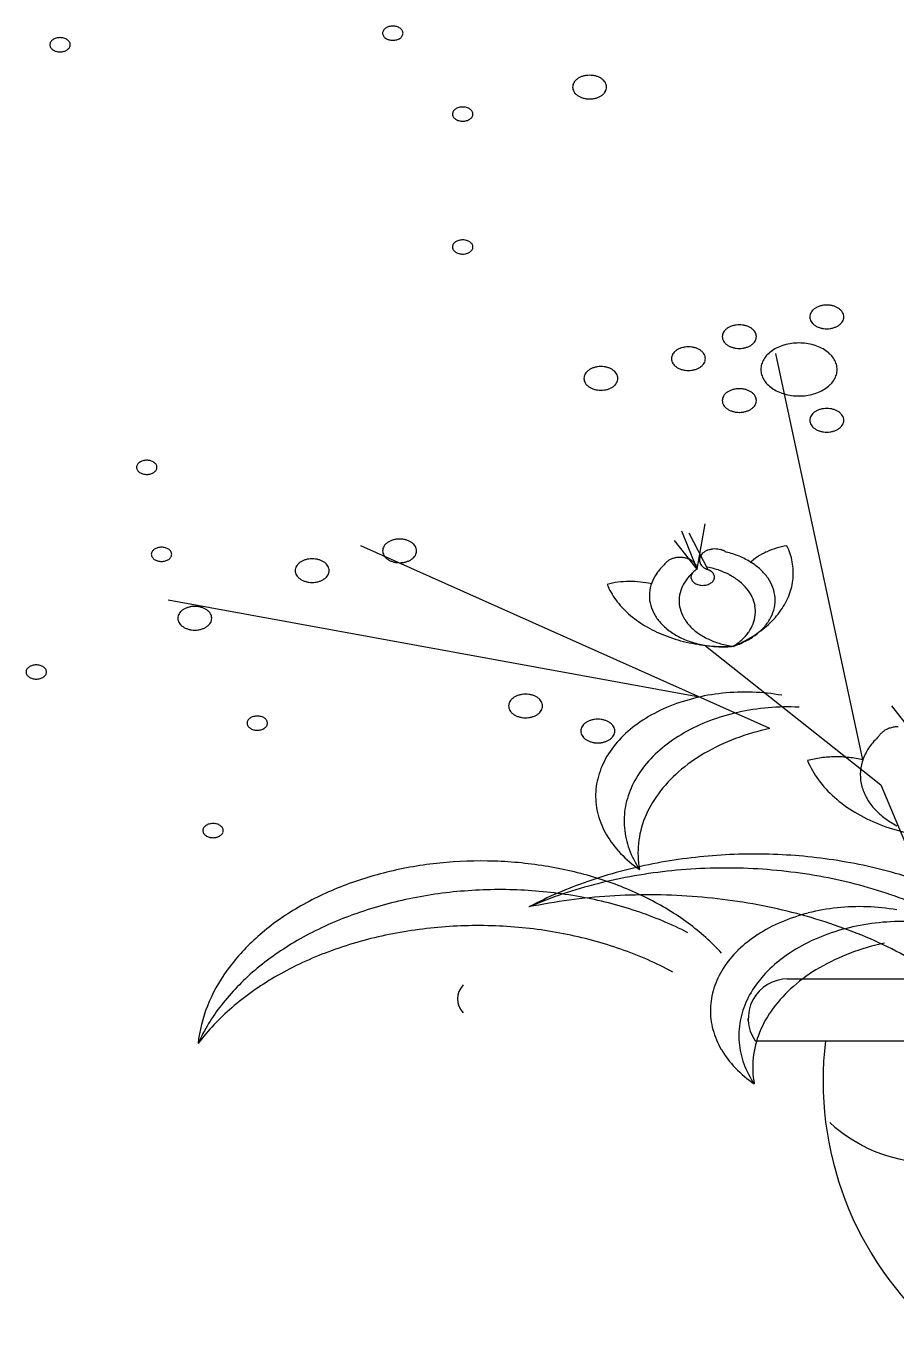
# Model space of a CAD drawing. Header units: millimetres. Extents: x 22565 to 38821, y 15578 to 26720.
# Drawn here: x 32566.2 to 32739.3, y 21757.3 to 22016.6 of the extents above; entities that cross this region are included whole.
import ezdxf

# ---------------------------------------------------------------- set-up
doc = ezdxf.new("R2010")
doc.units = ezdxf.units.MM

# ---------------------------------------------------------------- blocks, each defined once
blk = doc.blocks.new('A$C02A11870')
for p, q in [((166.26, 191.92), (148.99, 272.6)), ((133.32, 229.82), (134.94, 238.81)), ((133.32, 229.82), (130.3, 237.34)), ((135.51, 229.67), (131.76, 236.97)), ((147.8, 198.15), (66.51, 234.44)), ((133.32, 229.82), (128.84, 235.49)), ((133.78, 204.41), (28.26, 223.65)), ((134.97, 214.59), (169.86, 186.96)), ((177.61, 195.61), (172.01, 202.7)), ((169.86, 186.96), (186.49, 147.25)), ((151.24, 148.46), (363.21, 148.46)), ((143.49, 140.1), (143.49, 140.6)), ((144.85, 136.17), (369.71, 136.17))]:
    blk.add_line(p, q)
for centre, radius, start, end in [((72.39, 335.83), 1.67, 124.5741, 135.9006), ((72.6, 335.52), 2.05, 114.7365, 124.6225), ((72.76, 335.19), 2.43, 105.9423, 114.7864), ((72.85, 334.9), 2.72, 97.8043, 105.9874), ((72.87, 334.73), 2.89, 89.9804, 97.8451), ((72.87, 334.73), 2.89, 82.1549, 90.0196), ((72.9, 334.9), 2.72, 74.0126, 82.1957), ((72.98, 335.19), 2.43, 65.2136, 74.0577), ((73.14, 335.52), 2.05, 55.3775, 65.2635), ((73.36, 335.83), 1.67, 44.0994, 55.4259), ((5.83, 333.89), 1.12, 148.9878, 163.819), ((6.03, 333.77), 1.35, 135.8742, 148.9552), ((6.26, 333.54), 1.67, 124.5741, 135.9006), ((6.48, 333.23), 2.05, 114.7365, 124.6225), ((6.64, 332.89), 2.43, 105.9423, 114.7864), ((6.72, 332.6), 2.72, 97.8043, 105.9874), ((6.75, 332.44), 2.89, 89.9804, 97.8451), ((6.75, 332.44), 2.89, 82.1549, 90.0196), ((6.77, 332.6), 2.72, 74.0126, 82.1957), ((6.86, 332.89), 2.43, 65.2136, 74.0577), ((7.01, 333.23), 2.05, 55.3775, 65.2635), ((7.23, 333.54), 1.67, 44.0994, 55.4259), ((7.46, 333.77), 1.35, 31.0448, 44.1258), ((7.66, 333.89), 1.12, 16.181, 31.0122), ((71.84, 336.22), 0.998, 163.936, 179.9195), ((71.84, 336.22), 0.998, 180.0805, 196.064), ((71.96, 336.18), 1.12, 148.9878, 163.819), ((71.96, 336.25), 1.12, 196.181, 211.0122), ((72.15, 336.06), 1.35, 135.8742, 148.9552), ((72.15, 336.37), 1.35, 211.0448, 224.1258), ((72.39, 336.6), 1.67, 224.0994, 235.4259), ((72.6, 336.91), 2.05, 235.3775, 245.2635), ((72.76, 337.25), 2.43, 245.2136, 254.0577), ((72.85, 337.54), 2.72, 254.0126, 262.1957), ((72.87, 337.7), 2.89, 262.1549, 270.0196), ((72.87, 337.7), 2.89, 269.9804, 277.8451), ((72.9, 337.54), 2.72, 277.8043, 285.9874), ((72.98, 337.25), 2.43, 285.9423, 294.7864), ((73.14, 336.91), 2.05, 294.7365, 304.6225), ((73.36, 336.6), 1.67, 304.5741, 315.9006), ((73.59, 336.06), 1.35, 31.0448, 44.1258), ((73.59, 336.37), 1.35, 315.8742, 328.9552), ((73.79, 336.18), 1.12, 16.181, 31.0122), ((73.79, 336.25), 1.12, 328.9878, 343.819), ((73.9, 336.22), 0.998, 0.0805, 16.064), ((73.9, 336.22), 0.998, 343.936, 359.9195), ((5.72, 333.92), 0.998, 163.936, 179.9195), ((5.72, 333.92), 0.998, 180.0805, 196.064), ((5.83, 333.96), 1.12, 196.181, 211.0122), ((6.03, 334.08), 1.35, 211.0448, 224.1258), ((6.26, 334.31), 1.67, 224.0994, 235.4259), ((6.48, 334.62), 2.05, 235.3775, 245.2635), ((6.64, 334.95), 2.43, 245.2136, 254.0577), ((6.72, 335.24), 2.72, 254.0126, 262.1957), ((6.75, 335.41), 2.89, 262.1549, 270.0196), ((6.75, 335.41), 2.89, 269.9804, 277.8451), ((6.77, 335.24), 2.72, 277.8043, 285.9874), ((6.86, 334.95), 2.43, 285.9423, 294.7864), ((7.01, 334.62), 2.05, 294.7365, 304.6225), ((7.23, 334.31), 1.67, 304.5741, 315.9006), ((7.46, 334.08), 1.35, 315.8742, 328.9552), ((7.66, 333.96), 1.12, 328.9878, 343.819), ((7.78, 333.92), 0.998, 0.0805, 16.064), ((7.78, 333.92), 0.998, 343.936, 359.9195), ((110.78, 325.25), 2.25, 135.8742, 148.9552), ((111.17, 324.88), 2.79, 124.5741, 135.9006), ((111.53, 324.36), 3.42, 114.7365, 124.6225), ((111.79, 323.8), 4.04, 105.9423, 114.7864), ((111.93, 323.32), 4.54, 97.8043, 105.9874), ((111.97, 323.04), 4.82, 89.9804, 97.8451), ((111.98, 323.04), 4.82, 82.1549, 90.0196), ((112.02, 323.32), 4.54, 74.0126, 82.1957), ((112.16, 323.8), 4.04, 65.2136, 74.0577), ((112.42, 324.36), 3.42, 55.3775, 65.2635), ((112.78, 324.88), 2.79, 44.0994, 55.4259), ((113.17, 325.25), 2.25, 31.0448, 44.1258), ((110.26, 325.51), 1.66, 163.936, 179.9195), ((110.26, 325.52), 1.66, 180.0805, 196.064), ((110.45, 325.45), 1.86, 148.9878, 163.819), ((110.45, 325.58), 1.86, 196.181, 211.0122), ((110.78, 325.78), 2.25, 211.0448, 224.1258), ((111.17, 326.15), 2.79, 224.0994, 235.4259), ((112.78, 326.15), 2.79, 304.5741, 315.9006), ((113.17, 325.78), 2.25, 315.8742, 328.9552), ((113.5, 325.45), 1.86, 16.181, 31.0122), ((113.5, 325.58), 1.86, 328.9878, 343.819), ((113.69, 325.51), 1.66, 0.0805, 16.064), ((113.69, 325.52), 1.66, 343.936, 359.9195), ((86.73, 318.84), 2.72, 97.8043, 105.9874), ((86.75, 318.67), 2.89, 89.9804, 97.8451), ((86.75, 318.67), 2.89, 82.1549, 90.0196), ((86.78, 318.84), 2.72, 74.0126, 82.1957), ((111.53, 326.67), 3.42, 235.3775, 245.2635), ((111.79, 327.23), 4.04, 245.2136, 254.0577), ((111.93, 327.71), 4.54, 254.0126, 262.1957), ((111.97, 327.99), 4.82, 262.1549, 270.0196), ((111.98, 327.99), 4.82, 269.9804, 277.8451), ((112.02, 327.71), 4.54, 277.8043, 285.9874), ((112.16, 327.23), 4.04, 285.9423, 294.7864), ((112.42, 326.67), 3.42, 294.7365, 304.6225), ((85.72, 320.15), 0.998, 163.936, 179.9195), ((85.72, 320.16), 0.998, 180.0805, 196.064), ((85.84, 320.12), 1.12, 148.9878, 163.819), ((85.84, 320.19), 1.12, 196.181, 211.0122), ((86.03, 320), 1.35, 135.8742, 148.9552), ((86.03, 320.31), 1.35, 211.0448, 224.1258), ((86.27, 319.77), 1.67, 124.5741, 135.9006), ((86.27, 320.54), 1.67, 224.0994, 235.4259), ((86.48, 319.46), 2.05, 114.7365, 124.6225), ((86.48, 320.85), 2.05, 235.3775, 245.2635), ((86.64, 319.12), 2.43, 105.9423, 114.7864), ((86.64, 321.19), 2.43, 245.2136, 254.0577), ((86.86, 319.12), 2.43, 65.2136, 74.0577), ((86.86, 321.19), 2.43, 285.9423, 294.7864), ((87.02, 319.46), 2.05, 55.3775, 65.2635), ((87.02, 320.85), 2.05, 294.7365, 304.6225), ((87.24, 319.77), 1.67, 44.0994, 55.4259), ((87.24, 320.54), 1.67, 304.5741, 315.9006), ((87.47, 320), 1.35, 31.0448, 44.1258), ((87.47, 320.31), 1.35, 315.8742, 328.9552), ((87.67, 320.12), 1.12, 16.181, 31.0122), ((87.67, 320.19), 1.12, 328.9878, 343.819), ((87.78, 320.15), 0.998, 0.0805, 16.064), ((87.78, 320.16), 0.998, 343.936, 359.9195), ((86.73, 321.47), 2.72, 254.0126, 262.1957), ((86.75, 321.64), 2.89, 262.1549, 270.0196), ((86.75, 321.64), 2.89, 269.9804, 277.8451), ((86.78, 321.47), 2.72, 277.8043, 285.9874), ((85.72, 293.77), 0.998, 163.936, 179.9195), ((85.72, 293.77), 0.998, 180.0805, 196.064), ((85.84, 293.73), 1.12, 148.9878, 163.819), ((85.84, 293.81), 1.12, 196.181, 211.0122), ((86.03, 293.61), 1.35, 135.8742, 148.9552), ((86.03, 293.93), 1.35, 211.0448, 224.1258), ((86.27, 293.39), 1.67, 124.5741, 135.9006), ((86.27, 294.15), 1.67, 224.0994, 235.4259), ((86.48, 293.08), 2.05, 114.7365, 124.6225), ((86.64, 292.74), 2.43, 105.9423, 114.7864), ((86.73, 292.45), 2.72, 97.8043, 105.9874), ((86.75, 292.29), 2.89, 89.9804, 97.8451), ((86.75, 292.29), 2.89, 82.1549, 90.0196), ((86.78, 292.45), 2.72, 74.0126, 82.1957), ((86.86, 292.74), 2.43, 65.2136, 74.0577), ((87.02, 293.08), 2.05, 55.3775, 65.2635), ((87.24, 293.39), 1.67, 44.0994, 55.4259), ((87.24, 294.15), 1.67, 304.5741, 315.9006), ((87.47, 293.61), 1.35, 31.0448, 44.1258), ((87.47, 293.93), 1.35, 315.8742, 328.9552), ((87.67, 293.73), 1.12, 16.181, 31.0122), ((87.67, 293.81), 1.12, 328.9878, 343.819), ((87.78, 293.77), 0.998, 0.0805, 16.064), ((87.78, 293.77), 0.998, 343.936, 359.9195), ((86.48, 294.46), 2.05, 235.3775, 245.2635), ((86.64, 294.8), 2.43, 245.2136, 254.0577), ((86.73, 295.09), 2.72, 254.0126, 262.1957), ((86.75, 295.25), 2.89, 262.1549, 270.0196), ((86.75, 295.25), 2.89, 269.9804, 277.8451), ((86.78, 295.09), 2.72, 277.8043, 285.9874), ((86.86, 294.8), 2.43, 285.9423, 294.7864), ((87.02, 294.46), 2.05, 294.7365, 304.6225), ((157.38, 279.89), 1.66, 163.936, 179.9195), ((157.57, 279.83), 1.86, 148.9878, 163.819), ((157.9, 279.63), 2.25, 135.8742, 148.9552), ((158.29, 279.25), 2.79, 124.5741, 135.9006), ((158.65, 278.73), 3.42, 114.7365, 124.6225), ((158.91, 278.17), 4.04, 105.9423, 114.7864), ((159.05, 277.69), 4.54, 97.8043, 105.9874), ((159.09, 277.42), 4.82, 89.9804, 97.8451), ((159.1, 277.42), 4.82, 82.1549, 90.0196), ((159.14, 277.69), 4.54, 74.0126, 82.1957), ((159.28, 278.17), 4.04, 65.2136, 74.0577), ((159.54, 278.73), 3.42, 55.3775, 65.2635), ((159.9, 279.25), 2.79, 44.0994, 55.4259), ((160.29, 279.63), 2.25, 31.0448, 44.1258), ((160.62, 279.83), 1.86, 16.181, 31.0122), ((160.81, 279.89), 1.66, 0.0805, 16.064), ((140.91, 275.33), 2.79, 124.5741, 135.9006), ((141.27, 274.81), 3.42, 114.7365, 124.6225), ((141.54, 274.25), 4.04, 105.9423, 114.7864), ((141.68, 273.77), 4.54, 97.8043, 105.9874), ((141.72, 273.5), 4.82, 89.9804, 97.8451), ((141.72, 273.5), 4.82, 82.1549, 90.0196), ((141.76, 273.77), 4.54, 74.0126, 82.1957), ((141.9, 274.25), 4.04, 65.2136, 74.0577), ((142.17, 274.81), 3.42, 55.3775, 65.2635), ((142.53, 275.33), 2.79, 44.0994, 55.4259), ((157.38, 279.89), 1.66, 180.0805, 196.064), ((157.57, 279.95), 1.86, 196.181, 211.0122), ((157.9, 280.15), 2.25, 211.0448, 224.1258), ((158.29, 280.53), 2.79, 224.0994, 235.4259), ((158.65, 281.04), 3.42, 235.3775, 245.2635), ((158.91, 281.61), 4.04, 245.2136, 254.0577), ((159.05, 282.09), 4.54, 254.0126, 262.1957), ((159.09, 282.36), 4.82, 262.1549, 270.0196), ((159.1, 282.36), 4.82, 269.9804, 277.8451), ((159.14, 282.09), 4.54, 277.8043, 285.9874), ((159.28, 281.61), 4.04, 285.9423, 294.7864), ((159.54, 281.04), 3.42, 294.7365, 304.6225), ((159.9, 280.53), 2.79, 304.5741, 315.9006), ((160.29, 280.15), 2.25, 315.8742, 328.9552), ((160.62, 279.95), 1.86, 328.9878, 343.819), ((160.81, 279.89), 1.66, 343.936, 359.9195), ((140, 275.97), 1.66, 163.936, 179.9195), ((140, 275.97), 1.66, 180.0805, 196.064), ((140.19, 275.91), 1.86, 148.9878, 163.819), ((140.19, 276.03), 1.86, 196.181, 211.0122), ((140.52, 275.71), 2.25, 135.8742, 148.9552), ((140.52, 276.23), 2.25, 211.0448, 224.1258), ((142.92, 275.71), 2.25, 31.0448, 44.1258), ((142.92, 276.23), 2.25, 315.8742, 328.9552), ((143.25, 275.91), 1.86, 16.181, 31.0122), ((143.25, 276.03), 1.86, 328.9878, 343.819), ((143.44, 275.97), 1.66, 0.0805, 16.064), ((143.44, 275.97), 1.66, 343.936, 359.9195), ((130.07, 271.53), 1.86, 148.9878, 163.819), ((130.4, 271.33), 2.25, 135.8742, 148.9552), ((130.79, 270.96), 2.79, 124.5741, 135.9006), ((131.15, 270.44), 3.42, 114.7365, 124.6225), ((131.42, 269.88), 4.04, 105.9423, 114.7864), ((131.56, 269.4), 4.54, 97.8043, 105.9874), ((131.6, 269.12), 4.82, 89.9804, 97.8451), ((131.6, 269.12), 4.82, 82.1549, 90.0196), ((131.64, 269.4), 4.54, 74.0126, 82.1957), ((131.78, 269.88), 4.04, 65.2136, 74.0577), ((132.05, 270.44), 3.42, 55.3775, 65.2635), ((132.41, 270.96), 2.79, 44.0994, 55.4259), ((132.8, 271.33), 2.25, 31.0448, 44.1258), ((133.13, 271.53), 1.86, 16.181, 31.0122), ((140.91, 276.61), 2.79, 224.0994, 235.4259), ((141.27, 277.12), 3.42, 235.3775, 245.2635), ((141.54, 277.69), 4.04, 245.2136, 254.0577), ((141.68, 278.17), 4.54, 254.0126, 262.1957), ((141.72, 278.44), 4.82, 262.1549, 270.0196), ((141.72, 278.44), 4.82, 269.9804, 277.8451), ((141.76, 278.17), 4.54, 277.8043, 285.9874), ((141.9, 277.69), 4.04, 285.9423, 294.7864), ((142.17, 277.12), 3.42, 294.7365, 304.6225), ((142.53, 276.61), 2.79, 304.5741, 315.9006), ((150.89, 268.86), 5.04, 135.8742, 148.9552), ((151.77, 268.02), 6.25, 124.5741, 135.9006), ((152.57, 266.86), 7.67, 114.7365, 124.6225), ((153.16, 265.6), 9.06, 105.9423, 114.7864), ((153.48, 264.52), 10.18, 97.8043, 105.9874), ((153.57, 263.91), 10.8, 89.9804, 97.8451), ((153.58, 263.91), 10.8, 82.1549, 90.0196), ((153.67, 264.52), 10.18, 74.0126, 82.1957), ((153.99, 265.6), 9.06, 65.2136, 74.0577), ((154.57, 266.86), 7.67, 55.3775, 65.2635), ((155.38, 268.02), 6.25, 44.0994, 55.4259), ((156.26, 268.86), 5.04, 31.0448, 44.1258), ((113.78, 266.52), 3.42, 114.7365, 124.6225), ((114.04, 265.96), 4.04, 105.9423, 114.7864), ((114.18, 265.48), 4.54, 97.8043, 105.9874), ((114.23, 265.2), 4.82, 89.9804, 97.8451), ((114.23, 265.2), 4.82, 82.1549, 90.0196), ((114.27, 265.48), 4.54, 74.0126, 82.1957), ((114.41, 265.96), 4.04, 65.2136, 74.0577), ((114.67, 266.52), 3.42, 55.3775, 65.2635), ((129.88, 271.59), 1.66, 163.936, 179.9195), ((129.88, 271.6), 1.66, 180.0805, 196.064), ((130.07, 271.65), 1.86, 196.181, 211.0122), ((130.4, 271.85), 2.25, 211.0448, 224.1258), ((130.79, 272.23), 2.79, 224.0994, 235.4259), ((131.15, 272.75), 3.42, 235.3775, 245.2635), ((131.42, 273.31), 4.04, 245.2136, 254.0577), ((131.78, 273.31), 4.04, 285.9423, 294.7864), ((132.05, 272.75), 3.42, 294.7365, 304.6225), ((132.41, 272.23), 2.79, 304.5741, 315.9006), ((132.8, 271.85), 2.25, 315.8742, 328.9552), ((133.13, 271.65), 1.86, 328.9878, 343.819), ((133.32, 271.59), 1.66, 0.0805, 16.064), ((133.32, 271.6), 1.66, 343.936, 359.9195), ((149.73, 269.44), 3.73, 163.936, 179.9195), ((150.15, 269.31), 4.17, 148.9878, 163.819), ((157, 269.31), 4.17, 16.181, 31.0122), ((157.42, 269.44), 3.73, 0.0805, 16.064), ((112.51, 267.67), 1.66, 163.936, 179.9195), ((112.51, 267.68), 1.66, 180.0805, 196.064), ((112.7, 267.61), 1.86, 148.9878, 163.819), ((112.7, 267.73), 1.86, 196.181, 211.0122), ((113.03, 267.41), 2.25, 135.8742, 148.9552), ((113.42, 267.04), 2.79, 124.5741, 135.9006), ((115.03, 267.04), 2.79, 44.0994, 55.4259), ((115.42, 267.41), 2.25, 31.0448, 44.1258), ((115.75, 267.61), 1.86, 16.181, 31.0122), ((115.75, 267.73), 1.86, 328.9878, 343.819), ((115.94, 267.67), 1.66, 0.0805, 16.064), ((115.94, 267.68), 1.66, 343.936, 359.9195), ((131.56, 273.79), 4.54, 254.0126, 262.1957), ((131.6, 274.07), 4.82, 262.1549, 270.0196), ((131.6, 274.07), 4.82, 269.9804, 277.8451), ((131.64, 273.79), 4.54, 277.8043, 285.9874), ((149.73, 269.45), 3.73, 180.0805, 196.064), ((150.15, 269.58), 4.17, 196.181, 211.0122), ((150.89, 270.03), 5.04, 211.0448, 224.1258), ((156.26, 270.03), 5.04, 315.8742, 328.9552), ((157, 269.58), 4.17, 328.9878, 343.819), ((157.42, 269.45), 3.73, 343.936, 359.9195), ((113.03, 267.93), 2.25, 211.0448, 224.1258), ((113.42, 268.31), 2.79, 224.0994, 235.4259), ((113.78, 268.83), 3.42, 235.3775, 245.2635), ((114.04, 269.39), 4.04, 245.2136, 254.0577), ((114.18, 269.87), 4.54, 254.0126, 262.1957), ((114.23, 270.15), 4.82, 262.1549, 270.0196), ((114.23, 270.15), 4.82, 269.9804, 277.8451), ((114.27, 269.87), 4.54, 277.8043, 285.9874), ((114.41, 269.39), 4.04, 285.9423, 294.7864), ((114.67, 268.83), 3.42, 294.7365, 304.6225), ((115.03, 268.31), 2.79, 304.5741, 315.9006), ((115.42, 267.93), 2.25, 315.8742, 328.9552), ((140.52, 263.02), 2.25, 135.8742, 148.9552), ((140.91, 262.65), 2.79, 124.5741, 135.9006), ((141.27, 262.13), 3.42, 114.7365, 124.6225), ((141.54, 261.57), 4.04, 105.9423, 114.7864), ((141.68, 261.09), 4.54, 97.8043, 105.9874), ((141.72, 260.81), 4.82, 89.9804, 97.8451), ((141.72, 260.81), 4.82, 82.1549, 90.0196), ((141.76, 261.09), 4.54, 74.0126, 82.1957), ((141.9, 261.57), 4.04, 65.2136, 74.0577), ((142.17, 262.13), 3.42, 55.3775, 65.2635), ((142.53, 262.65), 2.79, 44.0994, 55.4259), ((142.92, 263.02), 2.25, 31.0448, 44.1258), ((151.77, 270.88), 6.25, 224.0994, 235.4259), ((152.57, 272.04), 7.67, 235.3775, 245.2635), ((153.16, 273.3), 9.06, 245.2136, 254.0577), ((153.48, 274.37), 10.18, 254.0126, 262.1957), ((153.67, 274.37), 10.18, 277.8043, 285.9874), ((153.99, 273.3), 9.06, 285.9423, 294.7864), ((154.57, 272.04), 7.67, 294.7365, 304.6225), ((155.38, 270.88), 6.25, 304.5741, 315.9006), ((140, 263.28), 1.66, 163.936, 179.9195), ((140, 263.29), 1.66, 180.0805, 196.064), ((140.19, 263.22), 1.86, 148.9878, 163.819), ((140.19, 263.34), 1.86, 196.181, 211.0122), ((140.52, 263.54), 2.25, 211.0448, 224.1258), ((140.91, 263.92), 2.79, 224.0994, 235.4259), ((142.53, 263.92), 2.79, 304.5741, 315.9006), ((142.92, 263.54), 2.25, 315.8742, 328.9552), ((143.25, 263.22), 1.86, 16.181, 31.0122), ((143.25, 263.34), 1.86, 328.9878, 343.819), ((143.44, 263.28), 1.66, 0.0805, 16.064), ((143.44, 263.29), 1.66, 343.936, 359.9195), ((153.57, 274.99), 10.8, 262.1549, 270.0196), ((153.58, 274.99), 10.8, 269.9804, 277.8451), ((141.27, 264.44), 3.42, 235.3775, 245.2635), ((141.54, 265), 4.04, 245.2136, 254.0577), ((141.68, 265.48), 4.54, 254.0126, 262.1957), ((141.72, 265.75), 4.82, 262.1549, 270.0196), ((141.72, 265.75), 4.82, 269.9804, 277.8451), ((141.76, 265.48), 4.54, 277.8043, 285.9874), ((141.9, 265), 4.04, 285.9423, 294.7864), ((142.17, 264.44), 3.42, 294.7365, 304.6225), ((157.38, 259.36), 1.66, 163.936, 179.9195), ((157.38, 259.37), 1.66, 180.0805, 196.064), ((157.57, 259.3), 1.86, 148.9878, 163.819), ((157.9, 259.1), 2.25, 135.8742, 148.9552), ((158.29, 258.73), 2.79, 124.5741, 135.9006), ((158.65, 258.21), 3.42, 114.7365, 124.6225), ((158.91, 257.64), 4.04, 105.9423, 114.7864), ((159.05, 257.17), 4.54, 97.8043, 105.9874), ((159.09, 256.89), 4.82, 89.9804, 97.8451), ((159.1, 256.89), 4.82, 82.1549, 90.0196), ((159.14, 257.17), 4.54, 74.0126, 82.1957), ((159.28, 257.64), 4.04, 65.2136, 74.0577), ((159.54, 258.21), 3.42, 55.3775, 65.2635), ((159.9, 258.73), 2.79, 44.0994, 55.4259), ((160.29, 259.1), 2.25, 31.0448, 44.1258), ((160.62, 259.3), 1.86, 16.181, 31.0122), ((160.81, 259.36), 1.66, 0.0805, 16.064), ((160.81, 259.37), 1.66, 343.936, 359.9195), ((157.57, 259.42), 1.86, 196.181, 211.0122), ((157.9, 259.62), 2.25, 211.0448, 224.1258), ((158.29, 260), 2.79, 224.0994, 235.4259), ((158.65, 260.52), 3.42, 235.3775, 245.2635), ((158.91, 261.08), 4.04, 245.2136, 254.0577), ((159.05, 261.56), 4.54, 254.0126, 262.1957), ((159.09, 261.83), 4.82, 262.1549, 270.0196), ((159.1, 261.83), 4.82, 269.9804, 277.8451), ((159.14, 261.56), 4.54, 277.8043, 285.9874), ((159.28, 261.08), 4.04, 285.9423, 294.7864), ((159.54, 260.52), 3.42, 294.7365, 304.6225), ((159.9, 260), 2.79, 304.5741, 315.9006), ((160.29, 259.62), 2.25, 315.8742, 328.9552), ((160.62, 259.42), 1.86, 328.9878, 343.819), ((22.95, 250.02), 0.998, 163.936, 179.9195), ((22.95, 250.02), 0.998, 180.0805, 196.064), ((23.07, 249.98), 1.12, 148.9878, 163.819), ((23.07, 250.05), 1.12, 196.181, 211.0122), ((23.27, 249.86), 1.35, 135.8742, 148.9552), ((23.27, 250.17), 1.35, 211.0448, 224.1258), ((23.5, 249.64), 1.67, 124.5741, 135.9006), ((23.5, 250.4), 1.67, 224.0994, 235.4259), ((23.72, 249.32), 2.05, 114.7365, 124.6225), ((23.72, 250.71), 2.05, 235.3775, 245.2635), ((23.87, 248.99), 2.43, 105.9423, 114.7864), ((23.96, 248.7), 2.72, 97.8043, 105.9874), ((23.98, 248.54), 2.89, 89.9804, 97.8451), ((23.98, 248.54), 2.89, 82.1549, 90.0196), ((24.01, 248.7), 2.72, 74.0126, 82.1957), ((24.09, 248.99), 2.43, 65.2136, 74.0577), ((24.25, 249.32), 2.05, 55.3775, 65.2635), ((24.25, 250.71), 2.05, 294.7365, 304.6225), ((24.47, 249.64), 1.67, 44.0994, 55.4259), ((24.47, 250.4), 1.67, 304.5741, 315.9006), ((24.7, 249.86), 1.35, 31.0448, 44.1258), ((24.7, 250.17), 1.35, 315.8742, 328.9552), ((24.9, 249.98), 1.12, 16.181, 31.0122), ((24.9, 250.05), 1.12, 328.9878, 343.819), ((25.01, 250.02), 0.998, 0.0805, 16.064), ((25.01, 250.02), 0.998, 343.936, 359.9195), ((23.87, 251.05), 2.43, 245.2136, 254.0577), ((23.96, 251.34), 2.72, 254.0126, 262.1957), ((23.98, 251.5), 2.89, 262.1549, 270.0196), ((23.98, 251.5), 2.89, 269.9804, 277.8451), ((24.01, 251.34), 2.72, 277.8043, 285.9874), ((24.09, 251.05), 2.43, 285.9423, 294.7864), ((26.19, 232.59), 1.35, 135.8742, 148.9552), ((26.43, 232.37), 1.67, 124.5741, 135.9006), ((26.64, 232.06), 2.05, 114.7365, 124.6225), ((26.8, 231.72), 2.43, 105.9423, 114.7864), ((26.89, 231.43), 2.72, 97.8043, 105.9874), ((26.91, 231.27), 2.89, 89.9804, 97.8451), ((26.91, 231.27), 2.89, 82.1549, 90.0196), ((26.94, 231.43), 2.72, 74.0126, 82.1957), ((27.02, 231.72), 2.43, 65.2136, 74.0577), ((27.18, 232.06), 2.05, 55.3775, 65.2635), ((27.4, 232.37), 1.67, 44.0994, 55.4259), ((27.63, 232.59), 1.35, 31.0448, 44.1258), ((72.51, 233.43), 1.66, 163.936, 179.9195), ((72.51, 233.44), 1.66, 180.0805, 196.064), ((72.7, 233.37), 1.86, 148.9878, 163.819), ((73.03, 233.17), 2.25, 135.8742, 148.9552), ((73.42, 232.8), 2.79, 124.5741, 135.9006), ((73.78, 232.28), 3.42, 114.7365, 124.6225), ((74.04, 231.72), 4.04, 105.9423, 114.7864), ((74.18, 231.24), 4.54, 97.8043, 105.9874), ((74.22, 230.96), 4.82, 89.9804, 97.8451), ((74.22, 230.96), 4.82, 82.1549, 90.0196), ((74.27, 231.24), 4.54, 74.0126, 82.1957), ((74.41, 231.72), 4.04, 65.2136, 74.0577), ((74.67, 232.28), 3.42, 55.3775, 65.2635), ((75.03, 232.8), 2.79, 44.0994, 55.4259), ((75.42, 233.17), 2.25, 31.0448, 44.1258), ((75.75, 233.37), 1.86, 16.181, 31.0122), ((75.94, 233.43), 1.66, 0.0805, 16.064), ((75.94, 233.44), 1.66, 343.936, 359.9195), ((136.41, 230.71), 2.99, 117.7625, 128.3877), ((136.7, 230.18), 3.6, 108.4317, 117.8176), ((136.87, 229.68), 4.12, 99.9105, 108.4825), ((136.93, 229.36), 4.45, 91.8137, 99.9559), ((136.93, 229.29), 4.52, 83.7927, 91.8564), ((136.96, 229.5), 4.3, 75.5069, 83.8365), ((137.07, 229.94), 3.86, 66.5932, 75.5551), ((137.31, 230.47), 3.27, 56.6451, 66.6469), ((153.37, 219.44), 15.13, 106.5459, 114.519), ((153.87, 217.79), 16.86, 99.1614, 106.5791), ((139.7, 228.85), 12.77, 10.7648, 25.9343), ((25.88, 232.75), 0.998, 163.936, 179.9195), ((25.88, 232.75), 0.998, 180.0805, 196.064), ((25.99, 232.71), 1.12, 148.9878, 163.819), ((25.99, 232.79), 1.12, 196.181, 211.0122), ((26.19, 232.91), 1.35, 211.0448, 224.1258), ((26.43, 233.13), 1.67, 224.0994, 235.4259), ((26.64, 233.44), 2.05, 235.3775, 245.2635), ((26.8, 233.78), 2.43, 245.2136, 254.0577), ((26.89, 234.07), 2.72, 254.0126, 262.1957), ((26.91, 234.23), 2.89, 262.1549, 270.0196), ((26.91, 234.23), 2.89, 269.9804, 277.8451), ((26.94, 234.07), 2.72, 277.8043, 285.9874), ((27.02, 233.78), 2.43, 285.9423, 294.7864), ((27.18, 233.44), 2.05, 294.7365, 304.6225), ((27.4, 233.13), 1.67, 304.5741, 315.9006), ((27.63, 232.91), 1.35, 315.8742, 328.9552), ((27.83, 232.71), 1.12, 16.181, 31.0122), ((27.83, 232.79), 1.12, 328.9878, 343.819), ((27.94, 232.75), 0.998, 0.0805, 16.064), ((27.94, 232.75), 0.998, 343.936, 359.9195), ((55.65, 229.25), 2.25, 135.8742, 148.9552), ((56.04, 228.88), 2.79, 124.5741, 135.9006), ((56.4, 228.36), 3.42, 114.7365, 124.6225), ((56.67, 227.8), 4.04, 105.9423, 114.7864), ((56.81, 227.32), 4.54, 97.8043, 105.9874), ((56.85, 227.04), 4.82, 89.9804, 97.8451), ((56.85, 227.04), 4.82, 82.1549, 90.0196), ((56.89, 227.32), 4.54, 74.0126, 82.1957), ((57.03, 227.8), 4.04, 65.2136, 74.0577), ((57.3, 228.36), 3.42, 55.3775, 65.2635), ((57.66, 228.88), 2.79, 44.0994, 55.4259), ((58.05, 229.25), 2.25, 31.0448, 44.1258), ((72.7, 233.5), 1.86, 196.181, 211.0122), ((73.03, 233.7), 2.25, 211.0448, 224.1258), ((73.42, 234.07), 2.79, 224.0994, 235.4259), ((73.78, 234.59), 3.42, 235.3775, 245.2635), ((74.04, 235.15), 4.04, 245.2136, 254.0577), ((74.18, 235.63), 4.54, 254.0126, 262.1957), ((74.22, 235.91), 4.82, 262.1549, 270.0196), ((74.22, 235.91), 4.82, 269.9804, 277.8451), ((74.27, 235.63), 4.54, 277.8043, 285.9874), ((74.41, 235.15), 4.04, 285.9423, 294.7864), ((74.67, 234.59), 3.42, 294.7365, 304.6225), ((75.03, 234.07), 2.79, 304.5741, 315.9006), ((75.42, 233.7), 2.25, 315.8742, 328.9552), ((75.75, 233.5), 1.86, 328.9878, 343.819), ((128.7, 229.59), 2.17, 137.665, 151.1487), ((129.09, 229.23), 2.7, 126.0165, 137.6858), ((129.46, 228.73), 3.33, 115.9159, 126.0648), ((129.74, 228.16), 3.96, 106.932, 115.9675), ((129.9, 227.66), 4.48, 98.6608, 106.9791), ((129.95, 227.36), 4.79, 90.7454, 98.7031), ((129.95, 227.33), 4.82, 82.8596, 90.7858), ((129.99, 227.58), 4.56, 74.6802, 82.9013), ((130.12, 228.05), 4.07, 65.8606, 74.7262), ((130.38, 228.62), 3.45, 56.0125, 65.9116), ((130.73, 229.15), 2.82, 44.7196, 56.0628), ((131.13, 229.53), 2.26, 31.629, 44.7487), ((135.31, 231.62), 1.53, 170.915, 187.5188), ((135.4, 231.64), 1.62, 187.6824, 203.6742), ((135.41, 231.6), 1.64, 154.8843, 170.7564), ((135.65, 231.75), 1.9, 203.756, 218.1294), ((135.68, 231.47), 1.93, 140.6161, 154.8117), ((136.04, 231.17), 2.4, 128.34, 140.6255), ((134.82, 215.61), 18.11, 67.6657, 76.3093), ((135.82, 218), 15.52, 58.1324, 67.7147), ((151.3, 223.14), 10.88, 123.2535, 133.1874), ((137.29, 220.34), 12.75, 47.2603, 58.1827), ((152.49, 221.35), 13.04, 114.4827, 123.2897), ((140.61, 229.05), 11.84, 354.6734, 10.6285), ((55.13, 229.51), 1.66, 163.936, 179.9195), ((55.13, 229.52), 1.66, 180.0805, 196.064), ((55.32, 229.45), 1.86, 148.9878, 163.819), ((55.32, 229.58), 1.86, 196.181, 211.0122), ((55.65, 229.78), 2.25, 211.0448, 224.1258), ((56.04, 230.15), 2.79, 224.0994, 235.4259), ((57.66, 230.15), 2.79, 304.5741, 315.9006), ((58.05, 229.78), 2.25, 315.8742, 328.9552), ((58.38, 229.45), 1.86, 16.181, 31.0122), ((58.38, 229.58), 1.86, 328.9878, 343.819), ((58.57, 229.51), 1.66, 0.0805, 16.064), ((58.57, 229.52), 1.66, 343.936, 359.9195), ((132.22, 224.08), 8.45, 144.874, 159.2388), ((133.76, 222.99), 10.35, 132.3071, 144.8632), ((138.11, 222.68), 8.54, 137.9161, 151.0877), ((139.6, 221.33), 10.56, 126.4955, 137.9348), ((133.25, 228.22), 1.14, 167.9876, 184.3535), ((133.35, 228.19), 1.24, 152.4038, 167.8458), ((133.56, 228.08), 1.48, 138.6277, 152.3491), ((131.46, 229.74), 1.87, 16.6857, 31.5987), ((131.66, 229.8), 1.66, 0.4518, 16.568), ((136.01, 232.03), 2.35, 218.1259, 230.5852), ((136.38, 232.48), 2.93, 230.5393, 241.3036), ((136.67, 233.01), 3.54, 241.2485, 250.7322), ((132.02, 213.51), 17.04, 70.2274, 78.5371), ((134.64, 227.18), 2.63, 61.3683, 70.7286), ((134.85, 227.58), 2.18, 50.817, 61.4214), ((135.12, 227.9), 1.76, 38.6122, 50.8618), ((135.39, 228.11), 1.42, 24.5009, 38.6179), ((135.58, 228.2), 1.21, 8.6988, 24.4267), ((135.65, 228.22), 1.13, 352.1416, 8.5441), ((132.77, 215.57), 14.85, 61.1629, 70.2727), ((133.97, 217.73), 12.38, 50.9241, 61.2113), ((138.98, 222.16), 10.27, 34.678, 47.2957), ((56.4, 230.67), 3.42, 235.3775, 245.2635), ((56.67, 231.23), 4.04, 245.2136, 254.0577), ((56.81, 231.71), 4.54, 254.0126, 262.1957), ((56.85, 231.99), 4.82, 262.1549, 270.0196), ((56.85, 231.99), 4.82, 269.9804, 277.8451), ((56.89, 231.71), 4.54, 277.8043, 285.9874), ((57.03, 231.23), 4.04, 285.9423, 294.7864), ((57.3, 230.67), 3.42, 294.7365, 304.6225), ((119.9, 210.21), 17.15, 97.6782, 105.0134), ((128.76, 232.25), 14.38, 202.3756, 216.3914), ((120.03, 209.29), 18.07, 90.6258, 97.7079), ((120.04, 209.21), 18.15, 83.5932, 90.6544), ((120.14, 209.99), 17.37, 76.3516, 83.6226), ((131.19, 224.48), 7.35, 159.3317, 175.1006), ((136.89, 223.36), 7.15, 151.1304, 165.9564), ((133.29, 228.22), 1.18, 184.5185, 200.531), ((133.45, 228.29), 1.35, 200.6287, 215.2047), ((133.7, 228.47), 1.66, 215.2158, 227.9311), ((133.98, 228.77), 2.07, 227.8925, 238.8792), ((134.21, 229.15), 2.52, 238.8265, 248.4622), ((134.37, 229.54), 2.93, 248.4114, 257.1142), ((134.44, 229.83), 3.23, 257.0688, 265.2234), ((134.45, 229.95), 3.36, 265.1816, 273.1354), ((134.46, 229.87), 3.28, 273.094, 281.178), ((134.51, 229.61), 3.01, 281.1336, 289.6895), ((134.64, 229.24), 2.61, 289.6398, 299.0435), ((134.86, 228.85), 2.16, 298.9904, 309.6557), ((135.13, 228.52), 1.74, 309.6119, 321.937), ((135.4, 228.32), 1.41, 321.9338, 336.1276), ((135.59, 228.23), 1.2, 336.2056, 351.9848), ((135.45, 219.54), 10.04, 39.1341, 50.9652), ((136.91, 220.73), 8.15, 25.555, 39.1418), ((140.51, 223.23), 8.4, 20.2418, 34.6648), ((141.52, 223.61), 7.32, 4.3445, 20.1461), ((140.15, 229.13), 12.31, 338.9753, 354.5225), ((131.36, 234.17), 17.62, 216.3958, 228.6399), ((130.93, 224.52), 7.09, 175.2581, 191.4003), ((131.53, 224.66), 7.7, 191.5387, 206.8235), ((136.25, 223.53), 6.49, 166.0781, 181.8962), ((136.34, 223.55), 6.58, 182.0497, 197.7189), ((138.02, 221.27), 6.93, 10.3509, 25.4934), ((141.74, 223.65), 7.1, 348.0537, 4.1861), ((138.42, 229.82), 14.16, 324.7285, 338.8877), ((31.8, 220.06), 1.66, 163.936, 179.9195), ((31.98, 220), 1.86, 148.9878, 163.819), ((32.32, 219.8), 2.25, 135.8742, 148.9552), ((32.71, 219.42), 2.79, 124.5741, 135.9006), ((33.07, 218.91), 3.42, 114.7365, 124.6225), ((33.33, 218.34), 4.04, 105.9423, 114.7864), ((33.47, 217.86), 4.54, 97.8043, 105.9874), ((33.51, 217.59), 4.82, 89.9804, 97.8451), ((33.51, 217.59), 4.82, 82.1549, 90.0196), ((33.56, 217.86), 4.54, 74.0126, 82.1957), ((33.7, 218.34), 4.04, 65.2136, 74.0577), ((33.96, 218.91), 3.42, 55.3775, 65.2635), ((34.32, 219.42), 2.79, 44.0994, 55.4259), ((34.71, 219.8), 2.25, 31.0448, 44.1258), ((35.04, 220), 1.86, 16.181, 31.0122), ((35.23, 220.06), 1.66, 0.0805, 16.064), ((134.13, 237.3), 21.8, 228.6026, 239.2254), ((132.81, 225.32), 9.14, 206.8804, 220.515), ((137.14, 223.82), 7.43, 197.8227, 212.2799), ((138.22, 221.41), 6.71, 338.7091, 354.1726), ((138.49, 221.37), 6.44, 354.3209, 10.2148), ((135.86, 231.63), 17.3, 312.3261, 324.7188), ((141.12, 223.8), 7.74, 332.6796, 347.9175), ((31.8, 220.06), 1.66, 180.0805, 196.064), ((31.98, 220.12), 1.86, 196.181, 211.0122), ((32.32, 220.32), 2.25, 211.0448, 224.1258), ((32.71, 220.7), 2.79, 224.0994, 235.4259), ((33.07, 221.22), 3.42, 235.3775, 245.2635), ((33.33, 221.78), 4.04, 245.2136, 254.0577), ((33.47, 222.26), 4.54, 254.0126, 262.1957), ((33.56, 222.26), 4.54, 277.8043, 285.9874), ((33.7, 221.78), 4.04, 285.9423, 294.7864), ((33.96, 221.22), 3.42, 294.7365, 304.6225), ((34.32, 220.7), 2.79, 304.5741, 315.9006), ((34.71, 220.32), 2.25, 315.8742, 328.9552), ((35.04, 220.12), 1.86, 328.9878, 343.819), ((35.23, 220.06), 1.66, 343.936, 359.9195), ((136.49, 241.21), 26.37, 239.1766, 248.5327), ((134.46, 226.73), 11.31, 220.5015, 232.3309), ((136.09, 228.82), 13.97, 232.2858, 242.5628), ((138.46, 224.66), 8.99, 212.3043, 225.0404), ((139.97, 226.16), 11.12, 225.0124, 236.0609), ((137.28, 221.79), 7.73, 324.5497, 338.6241), ((133.08, 234.67), 21.42, 301.6139, 312.3613), ((138.16, 225.91), 11.4, 307.2972, 319.0683), ((139.82, 224.48), 9.21, 319.0531, 332.6256), ((33.51, 222.53), 4.82, 262.1549, 270.0196), ((33.51, 222.53), 4.82, 269.9804, 277.8451), ((138.06, 245.12), 30.58, 248.4858, 256.9611), ((137.37, 231.25), 16.72, 242.512, 251.6284), ((138.77, 248.11), 33.65, 256.9191, 264.8688), ((138.13, 233.49), 19.07, 251.5816, 259.9297), ((141.35, 228.19), 13.57, 236.0141, 245.6874), ((142.35, 230.37), 15.97, 245.6399, 254.32), ((130.67, 238.54), 25.98, 292.2145, 301.6624), ((134.37, 224.44), 11.68, 301.5632, 312.255), ((135.27, 230.46), 16.81, 288.0788, 297.1628), ((135.88, 222.79), 9.44, 312.22, 324.5411), ((136.54, 228.03), 14.07, 297.1121, 307.3429), ((138.41, 234.97), 20.58, 259.8877, 267.8222), ((138.92, 249.44), 34.99, 264.8302, 272.5757), ((138.44, 235.32), 20.93, 267.7826, 275.628), ((142.88, 232.2), 17.87, 254.277, 262.3268), ((1.31, 209.23), 1.35, 135.8742, 148.9552), ((1.54, 209), 1.67, 124.5741, 135.9006), ((1.76, 208.69), 2.05, 114.7365, 124.6225), ((1.92, 208.36), 2.43, 105.9423, 114.7864), ((2, 208.07), 2.72, 97.8043, 105.9874), ((2.03, 207.9), 2.89, 89.9804, 97.8451), ((2.03, 207.9), 2.89, 82.1549, 90.0196), ((2.05, 208.07), 2.72, 74.0126, 82.1957), ((2.14, 208.36), 2.43, 65.2136, 74.0577), ((2.3, 208.69), 2.05, 55.3775, 65.2635), ((2.51, 209), 1.67, 44.0994, 55.4259), ((2.75, 209.23), 1.35, 31.0448, 44.1258), ((1, 209.39), 0.998, 163.936, 179.9195), ((1, 209.39), 0.998, 180.0805, 196.064), ((1.11, 209.35), 1.12, 148.9878, 163.819), ((1.11, 209.42), 1.12, 196.181, 211.0122), ((1.31, 209.54), 1.35, 211.0448, 224.1258), ((1.54, 209.77), 1.67, 224.0994, 235.4259), ((1.76, 210.08), 2.05, 235.3775, 245.2635), ((1.92, 210.42), 2.43, 245.2136, 254.0577), ((2, 210.7), 2.72, 254.0126, 262.1957), ((2.03, 210.87), 2.89, 262.1549, 270.0196), ((2.03, 210.87), 2.89, 269.9804, 277.8451), ((2.05, 210.7), 2.72, 277.8043, 285.9874), ((2.14, 210.42), 2.43, 285.9423, 294.7864), ((2.3, 210.08), 2.05, 294.7365, 304.6225), ((2.51, 209.77), 1.67, 304.5741, 315.9006), ((2.75, 209.54), 1.35, 315.8742, 328.9552), ((2.94, 209.35), 1.12, 16.181, 31.0122), ((2.94, 209.42), 1.12, 328.9878, 343.819), ((3.06, 209.39), 0.998, 0.0805, 16.064), ((3.06, 209.39), 0.998, 343.936, 359.9195), ((99.07, 200.92), 4.04, 105.9423, 114.7864), ((99.21, 200.44), 4.54, 97.8043, 105.9874), ((99.26, 200.17), 4.82, 89.9804, 97.8451), ((99.26, 200.17), 4.82, 82.1549, 90.0196), ((99.3, 200.44), 4.54, 74.0126, 82.1957), ((99.44, 200.92), 4.04, 65.2136, 74.0577), ((142.62, 164.79), 40.6, 96.0043, 104.261), ((142.86, 162.85), 42.55, 88.0453, 96.047), ((142.91, 163.49), 41.91, 80.0039, 88.0871), ((97.54, 202.64), 1.66, 163.936, 179.9195), ((97.54, 202.64), 1.66, 180.0805, 196.064), ((97.73, 202.58), 1.86, 148.9878, 163.819), ((98.06, 202.38), 2.25, 135.8742, 148.9552), ((98.45, 202), 2.79, 124.5741, 135.9006), ((98.81, 201.48), 3.42, 114.7365, 124.6225), ((99.7, 201.48), 3.42, 55.3775, 65.2635), ((100.06, 202), 2.79, 44.0994, 55.4259), ((100.45, 202.38), 2.25, 31.0448, 44.1258), ((100.78, 202.58), 1.86, 16.181, 31.0122), ((100.97, 202.64), 1.66, 0.0805, 16.064), ((100.97, 202.64), 1.66, 343.936, 359.9195), ((139.42, 173.77), 31.03, 113.031, 122.9098), ((141.58, 168.78), 36.47, 104.2141, 113.0833), ((151.3, 157.23), 45.21, 94.8911, 102.5841), ((151.47, 155.58), 46.87, 87.4162, 94.9263), ((45.02, 199.19), 1.12, 148.9878, 163.819), ((45.22, 199.07), 1.35, 135.8742, 148.9552), ((45.46, 198.85), 1.67, 124.5741, 135.9006), ((45.67, 198.54), 2.05, 114.7365, 124.6225), ((45.83, 198.2), 2.43, 105.9423, 114.7864), ((45.91, 197.91), 2.72, 97.8043, 105.9874), ((45.94, 197.75), 2.89, 89.9804, 97.8451), ((45.94, 197.75), 2.89, 82.1549, 90.0196), ((45.97, 197.91), 2.72, 74.0126, 82.1957), ((46.05, 198.2), 2.43, 65.2136, 74.0577), ((46.21, 198.54), 2.05, 55.3775, 65.2635), ((46.42, 198.85), 1.67, 44.0994, 55.4259), ((46.66, 199.07), 1.35, 31.0448, 44.1258), ((46.86, 199.19), 1.12, 16.181, 31.0122), ((97.73, 202.7), 1.86, 196.181, 211.0122), ((98.06, 202.9), 2.25, 211.0448, 224.1258), ((98.45, 203.28), 2.79, 224.0994, 235.4259), ((98.81, 203.8), 3.42, 235.3775, 245.2635), ((99.07, 204.36), 4.04, 245.2136, 254.0577), ((99.21, 204.84), 4.54, 254.0126, 262.1957), ((99.26, 205.11), 4.82, 262.1549, 270.0196), ((99.26, 205.11), 4.82, 269.9804, 277.8451), ((99.3, 204.84), 4.54, 277.8043, 285.9874), ((99.44, 204.36), 4.04, 285.9423, 294.7864), ((99.7, 203.8), 3.42, 294.7365, 304.6225), ((100.06, 203.28), 2.79, 304.5741, 315.9006), ((100.45, 202.9), 2.25, 315.8742, 328.9552), ((100.78, 202.7), 1.86, 328.9878, 343.819), ((113.42, 195.94), 4.04, 105.9423, 114.7864), ((113.56, 195.47), 4.54, 97.8043, 105.9874), ((113.6, 195.19), 4.82, 89.9804, 97.8451), ((113.6, 195.19), 4.82, 82.1549, 90.0196), ((113.64, 195.47), 4.54, 74.0126, 82.1957), ((113.78, 195.94), 4.04, 65.2136, 74.0577), ((136.3, 178.55), 25.33, 122.8572, 134.171), ((148.5, 166.03), 35.96, 110.6713, 119.635), ((150.43, 161.01), 41.34, 102.546, 110.7137), ((44.91, 199.23), 0.998, 163.936, 179.9195), ((44.91, 199.23), 0.998, 180.0805, 196.064), ((45.02, 199.27), 1.12, 196.181, 211.0122), ((45.22, 199.39), 1.35, 211.0448, 224.1258), ((45.46, 199.61), 1.67, 224.0994, 235.4259), ((45.67, 199.92), 2.05, 235.3775, 245.2635), ((45.83, 200.26), 2.43, 245.2136, 254.0577), ((45.91, 200.55), 2.72, 254.0126, 262.1957), ((45.94, 200.71), 2.89, 262.1549, 270.0196), ((45.94, 200.71), 2.89, 269.9804, 277.8451), ((45.97, 200.55), 2.72, 277.8043, 285.9874), ((46.05, 200.26), 2.43, 285.9423, 294.7864), ((46.21, 199.92), 2.05, 294.7365, 304.6225), ((46.42, 199.61), 1.67, 304.5741, 315.9006), ((46.66, 199.39), 1.35, 315.8742, 328.9552), ((46.86, 199.27), 1.12, 328.9878, 343.819), ((46.97, 199.23), 0.998, 0.0805, 16.064), ((46.97, 199.23), 0.998, 343.936, 359.9195), ((111.88, 197.66), 1.66, 163.936, 179.9195), ((111.88, 197.67), 1.66, 180.0805, 196.064), ((112.07, 197.6), 1.86, 148.9878, 163.819), ((112.07, 197.72), 1.86, 196.181, 211.0122), ((112.4, 197.4), 2.25, 135.8742, 148.9552), ((112.79, 197.03), 2.79, 124.5741, 135.9006), ((113.16, 196.51), 3.42, 114.7365, 124.6225), ((114.05, 196.51), 3.42, 55.3775, 65.2635), ((114.41, 197.03), 2.79, 44.0994, 55.4259), ((114.8, 197.4), 2.25, 31.0448, 44.1258), ((115.13, 197.6), 1.86, 16.181, 31.0122), ((115.13, 197.72), 1.86, 328.9878, 343.819), ((115.32, 197.66), 1.66, 0.0805, 16.064), ((115.32, 197.67), 1.66, 343.936, 359.9195), ((145.54, 171.17), 30.02, 119.5903, 129.7007), ((157.59, 151.95), 47.23, 101.9689, 110.6212), ((171.83, 195.32), 2.72, 137.665, 151.1487), ((172.32, 194.88), 3.37, 126.0165, 137.6858), ((172.79, 194.24), 4.16, 115.9159, 126.0648), ((173.14, 193.53), 4.95, 106.932, 115.9675), ((173.33, 192.91), 5.6, 98.6608, 106.9791), ((173.39, 192.53), 5.99, 90.7454, 98.7031), ((112.4, 197.92), 2.25, 211.0448, 224.1258), ((112.79, 198.3), 2.79, 224.0994, 235.4259), ((113.16, 198.82), 3.42, 235.3775, 245.2635), ((113.42, 199.38), 4.04, 245.2136, 254.0577), ((113.56, 199.86), 4.54, 254.0126, 262.1957), ((113.6, 200.13), 4.82, 262.1549, 270.0196), ((113.6, 200.13), 4.82, 269.9804, 277.8451), ((113.64, 199.86), 4.54, 277.8043, 285.9874), ((113.78, 199.38), 4.04, 285.9423, 294.7864), ((114.05, 198.82), 3.42, 294.7365, 304.6225), ((132.79, 182.14), 20.31, 134.1375, 147.2457), ((114.41, 198.3), 2.79, 304.5741, 315.9006), ((114.8, 197.92), 2.25, 315.8742, 328.9552), ((155.28, 158), 40.75, 110.5705, 120.118), ((176.23, 188.43), 10.57, 144.874, 159.2388), ((178.16, 187.07), 12.93, 132.3071, 144.8632), ((129.72, 184.12), 16.65, 147.2706, 162.2305), ((141.98, 175.45), 24.46, 129.6637, 141.2558), ((151.65, 164.18), 33.59, 120.0646, 130.9275), ((160.83, 171.1), 21.43, 97.6782, 105.0134), ((161, 169.95), 22.59, 90.6258, 97.7079), ((161.01, 169.85), 22.69, 83.5932, 90.6544), ((161.13, 170.82), 21.72, 76.3516, 83.6226), ((174.94, 188.93), 9.18, 159.3317, 175.1006), ((138.49, 178.24), 19.99, 141.2501, 154.5105), ((147.31, 169.15), 26.98, 130.8859, 143.4563), ((171.9, 198.64), 17.98, 202.3756, 216.3914), ((174.62, 188.98), 8.87, 175.2581, 191.4003), ((127.87, 184.75), 14.7, 162.3463, 178.5999), ((135.85, 179.52), 17.06, 154.5676, 169.3042), ((175.16, 201.04), 22.02, 216.3958, 228.6399), ((175.36, 189.16), 9.63, 191.5387, 206.8235), ((127.73, 184.79), 14.56, 178.7708, 195.1307), ((143.22, 172.19), 21.89, 143.4605, 157.9097), ((178.63, 204.96), 27.25, 228.6026, 239.2254), ((176.97, 189.98), 11.43, 206.8804, 220.515), ((134.67, 179.78), 15.85, 169.4289, 184.9028), ((181.57, 209.85), 32.96, 239.1766, 248.5327), ((179.03, 191.74), 14.14, 220.5015, 232.3309), ((36.67, 177.51), 1.67, 124.5741, 135.9006), ((36.89, 177.2), 2.05, 114.7365, 124.6225), ((37.05, 176.87), 2.43, 105.9423, 114.7864), ((37.13, 176.58), 2.72, 97.8043, 105.9874), ((37.16, 176.41), 2.89, 89.9804, 97.8451), ((37.16, 176.41), 2.89, 82.1549, 90.0196), ((37.18, 176.58), 2.72, 74.0126, 82.1957), ((37.27, 176.87), 2.43, 65.2136, 74.0577), ((37.43, 177.2), 2.05, 55.3775, 65.2635), ((37.64, 177.51), 1.67, 44.0994, 55.4259), ((129.33, 185.27), 16.23, 195.26, 210.4794), ((140.41, 173.36), 18.84, 157.9996, 173.965), ((183.53, 214.73), 38.22, 248.4858, 256.9611), ((181.07, 194.36), 17.46, 232.2858, 242.5628), ((36.13, 177.9), 0.998, 163.936, 179.9195), ((36.13, 177.9), 0.998, 180.0805, 196.064), ((36.24, 177.86), 1.12, 148.9878, 163.819), ((36.24, 177.93), 1.12, 196.181, 211.0122), ((36.44, 177.74), 1.35, 135.8742, 148.9552), ((36.44, 178.05), 1.35, 211.0448, 224.1258), ((36.67, 178.28), 1.67, 224.0994, 235.4259), ((36.89, 178.59), 2.05, 235.3775, 245.2635), ((37.05, 178.93), 2.43, 245.2136, 254.0577), ((37.13, 179.22), 2.72, 254.0126, 262.1957), ((37.16, 179.38), 2.89, 262.1549, 270.0196), ((37.16, 179.38), 2.89, 269.9804, 277.8451), ((37.18, 179.22), 2.72, 277.8043, 285.9874), ((37.27, 178.93), 2.43, 285.9423, 294.7864), ((37.43, 178.59), 2.05, 294.7365, 304.6225), ((37.64, 178.28), 1.67, 304.5741, 315.9006), ((37.88, 177.74), 1.35, 31.0448, 44.1258), ((37.88, 178.05), 1.35, 315.8742, 328.9552), ((38.07, 177.86), 1.12, 16.181, 31.0122), ((38.07, 177.93), 1.12, 328.9878, 343.819), ((38.19, 177.9), 0.998, 0.0805, 16.064), ((38.19, 177.9), 0.998, 343.936, 359.9195), ((132.26, 187), 19.63, 210.5174, 223.9257), ((135.23, 179.87), 16.41, 185.0414, 200.1605), ((137.39, 180.69), 18.73, 200.2447, 214.0935), ((139.61, 173.5), 18.03, 174.1285, 190.5685), ((90.04, 94.39), 77.46, 95.8143, 103.7312), ((90.44, 90.95), 80.92, 88.1631, 95.8522), ((90.53, 92.05), 79.81, 80.4404, 88.2002), ((142.9, 77.59), 95.48, 101.0926, 109.104), ((135.75, 190.35), 24.47, 223.8984, 235.475), ((144.48, 69.85), 103.38, 93.5319, 101.1293), ((144.72, 67.14), 106.1, 86.0994, 93.5662), ((144.98, 70.1), 103.13, 78.524, 86.1338), ((146.65, 78.03), 95.03, 70.5239, 78.5609), ((88.25, 101.5), 70.12, 103.6899, 112.1504), ((91.48, 97.41), 74.37, 72.3449, 80.4796), ((138.47, 68.69), 101.74, 95.7277, 104.1558), ((139.03, 63.95), 106.52, 87.5993, 95.7732), ((139.2, 65.96), 104.5, 79.3653, 87.644), ((140.82, 74.14), 96.16, 70.6613, 79.4131), ((84.51, 110.55), 60.33, 112.1043, 121.4581), ((94.13, 75.94), 90.24, 87.3607, 94.9498), ((94.26, 77.68), 88.49, 79.708, 87.3966), ((139.04, 88.54), 83.88, 109.0631, 117.7985), ((135.83, 78.84), 91.26, 104.1058, 113.1688), ((94.17, 105.7), 65.66, 63.5483, 72.3885), ((92.07, 86.56), 79.4, 102.6509, 110.9166), ((93.79, 79.17), 87, 94.9135, 102.6902), ((123.4, 48.99), 116.14, 93.664, 101.6623), ((95.46, 83.96), 82.11, 71.6632, 79.7462), ((123.7, 45.66), 119.48, 85.8557, 93.7039), ((98.82, 114.94), 55.31, 53.6839, 63.5959), ((124.05, 49.38), 115.75, 77.8795, 85.8957), ((145.14, 86.22), 83.33, 61.0853, 70.7149), ((79, 119.47), 49.85, 121.4107, 132.0352), ((88.27, 96.36), 68.9, 110.8728, 119.9598), ((98.59, 93.25), 72.3, 62.9065, 71.7056), ((126.23, 59.16), 105.73, 69.407, 77.9227), ((164.38, 126.18), 36.47, 104.2141, 113.0833), ((165.42, 122.19), 40.6, 96.0043, 104.261), ((165.66, 120.25), 42.55, 88.0453, 96.047), ((165.71, 120.89), 41.91, 80.0039, 88.0871), ((89.56, 71.84), 87.18, 94.5863, 102.5239), ((89.87, 68.75), 90.29, 86.8705, 94.625), ((90.04, 70.86), 88.17, 79.031, 86.9089), ((104.89, 123.14), 45.1, 42.3709, 53.7281), ((162.22, 131.18), 31.03, 113.031, 122.9098), ((173.23, 118.42), 41.34, 102.546, 110.7137), ((174.1, 114.64), 45.21, 94.8911, 102.5841), ((174.27, 112.99), 46.87, 87.4162, 94.9263), ((72.61, 126.52), 40.33, 132.0002, 144.2362), ((82.46, 106.34), 57.35, 119.9137, 130.1842), ((87.84, 79.32), 79.51, 102.482, 110.9236), ((91.41, 77.61), 81.28, 70.7543, 79.0721), ((159.1, 135.96), 25.33, 122.8572, 134.171), ((171.3, 123.44), 35.96, 110.6713, 119.635), ((131.32, 72.48), 91.47, 60.0745, 69.4553), ((180.39, 109.36), 47.23, 101.9689, 110.6212), ((83.95, 89.33), 68.77, 110.8768, 120.1767), ((94.86, 87.31), 70.99, 61.6955, 70.8001), ((155.59, 139.55), 20.31, 134.1375, 147.2457), ((168.35, 128.58), 30.02, 119.5903, 129.7007), ((178.08, 115.4), 40.75, 110.5705, 120.118), ((152.52, 141.53), 16.65, 147.2706, 162.2305), ((164.78, 132.86), 24.46, 129.6637, 141.2558), ((174.46, 121.59), 33.59, 120.0646, 130.9275), ((66.69, 130.79), 33.03, 144.2433, 158.2211), ((75.5, 114.54), 46.59, 130.1468, 141.9433), ((77.98, 99.51), 56.97, 120.1276, 130.6724), ((161.29, 135.65), 19.99, 141.2501, 154.5105), ((151.35, 140.6), 7.86, 90, 214.2289), ((89.72, 144.48), 3.99, 136.1436, 223.8564), ((150.67, 142.16), 14.7, 162.3463, 178.5999), ((170.12, 126.56), 26.98, 130.8859, 143.4563), ((68.77, 119.8), 38.05, 141.9403, 155.4411), ((62.61, 132.47), 28.62, 158.3029, 173.6774), ((70.84, 107.77), 46.05, 130.6335, 142.7853), ((158.65, 136.93), 17.06, 154.5676, 169.3042), ((166.03, 129.6), 21.89, 143.4605, 157.9097), ((150.53, 142.2), 14.56, 178.7708, 195.1307), ((157.47, 137.19), 15.85, 169.4289, 184.9028), ((152.13, 142.67), 16.23, 195.26, 210.4794), ((163.21, 130.77), 18.84, 157.9996, 173.965), ((158.03, 137.27), 16.41, 185.0414, 200.1605), ((224.36, 128.23), 66.01, 173.0862, 229.0369), ((155.06, 144.41), 19.63, 210.5174, 223.9257), ((162.41, 130.91), 18.03, 174.1285, 190.5685), ((158.55, 147.76), 24.47, 223.8984, 235.475), ((160.19, 138.1), 18.73, 200.2447, 214.0935), ((180.25, 142.46), 30.51, 227.6369, 305.732)]:
    blk.add_arc(centre, radius, start, end)

msp = doc.modelspace()

# ---------------------------------------------------------------- block references
msp.add_blockref('A$C02A11870', (32566.22, 21678.95))

doc.saveas('drawing.dxf')
